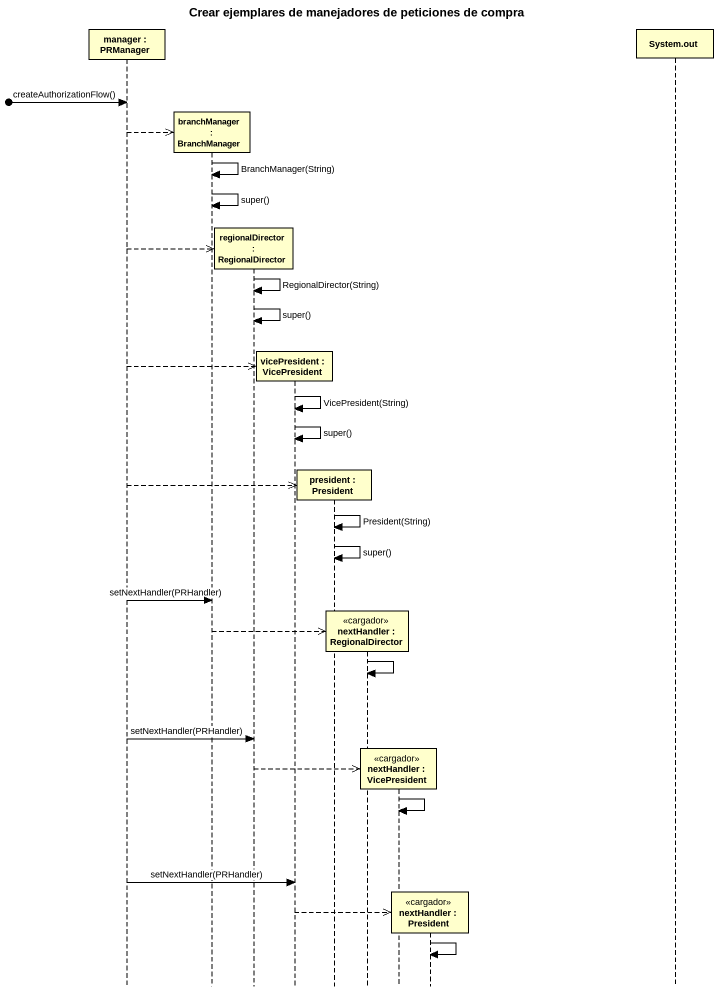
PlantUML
@startuml
title Crear ejemplares de manejadores de peticiones de compra
hide footbox
participant "manager : PRManager" as manager
participant "branchManager : BranchManager" as branchManager
participant "regionalDirector : RegionalDirector" as regionalDirector
participant "vicePresident : VicePresident" as vicePresident
participant "president : President" as president
participant "nextHandler : RegionalDirector" as nextHandler <<cargador>>
participant "nextHandler : VicePresident" as nextHandler_2 <<cargador>>
participant "nextHandler : President" as nextHandler_3 <<cargador>>
participant "System.out" as System_out

[o-> manager : createAuthorizationFlow()
manager -->> branchManager **
branchManager -> branchManager : BranchManager(String)
branchManager -> branchManager : super()
manager -->> regionalDirector **
regionalDirector -> regionalDirector : RegionalDirector(String)
regionalDirector -> regionalDirector : super()
manager -->> vicePresident **
vicePresident -> vicePresident : VicePresident(String)
vicePresident -> vicePresident : super()
manager -->> president **
president -> president : President(String)
president -> president : super()
manager -> branchManager : setNextHandler(PRHandler)
branchManager -->> nextHandler **
nextHandler -> nextHandler
manager -> regionalDirector : setNextHandler(PRHandler)
regionalDirector -->> nextHandler_2 **
nextHandler_2 -> nextHandler_2
manager -> vicePresident : setNextHandler(PRHandler)
vicePresident -->> nextHandler_3 **
nextHandler_3 -> nextHandler_3
@enduml
